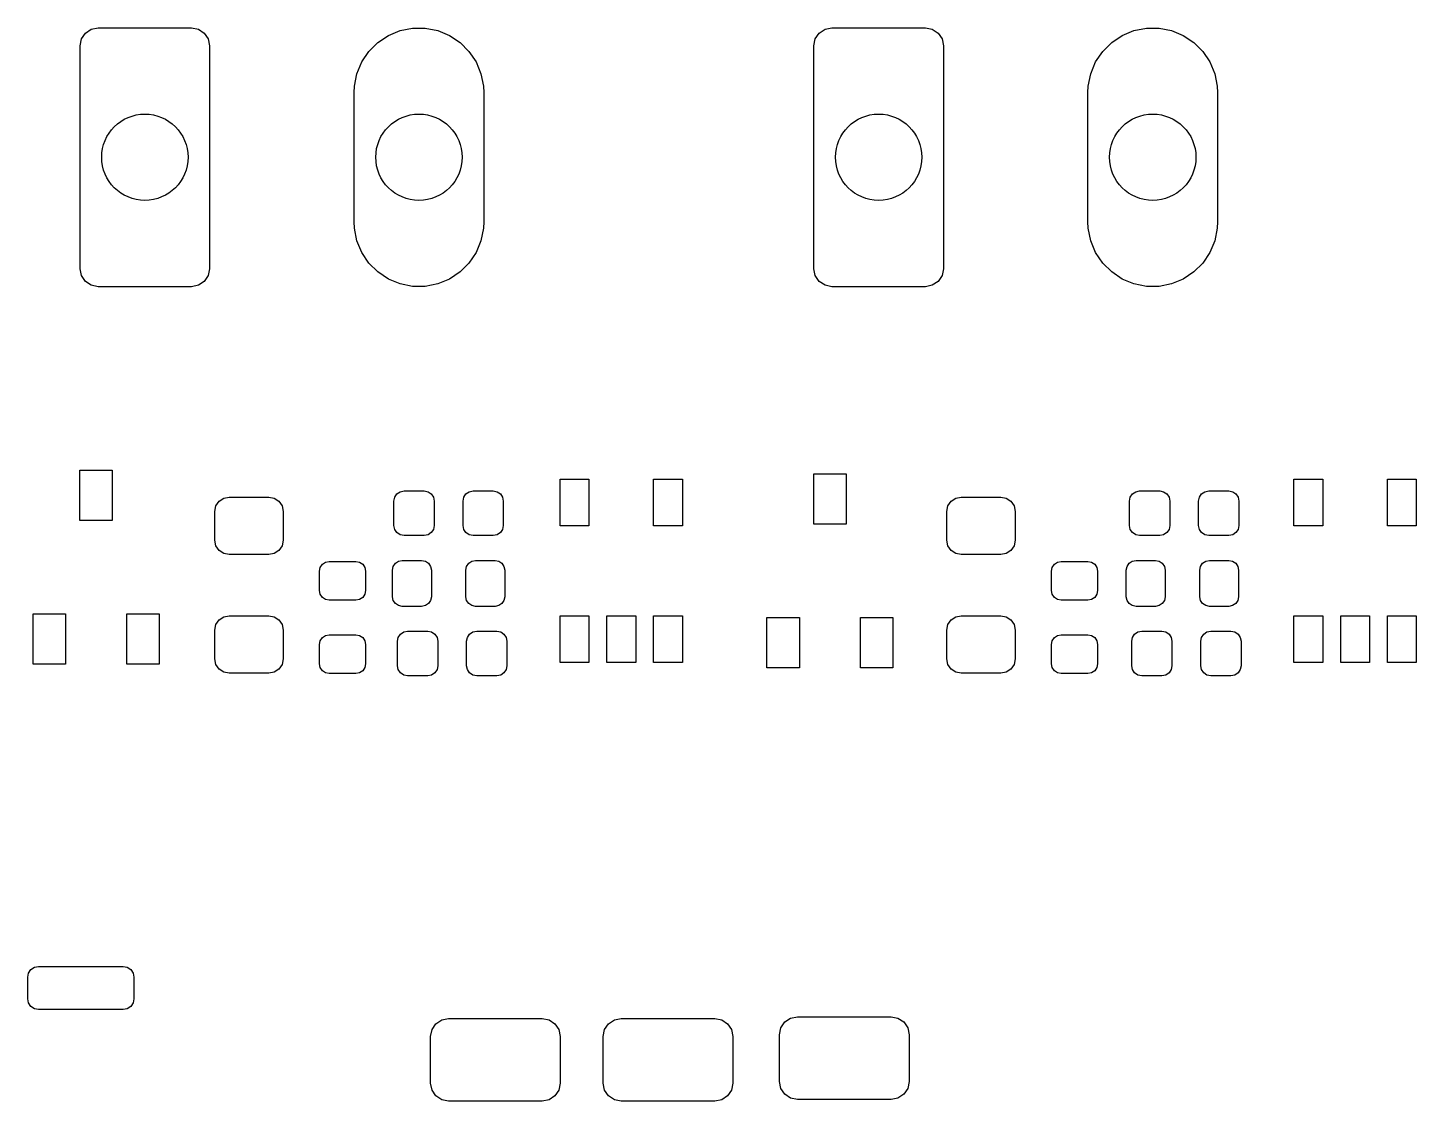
# Model space of a CAD drawing. Extents: x 89 to 178, y -115 to -57.
# Drawn here: x 111.05 to 130.35, y -100.82 to -85.9 of the extents above; entities that cross this region are included whole.
import ezdxf

# ---------------------------------------------------------------- set-up
doc = ezdxf.new("R2010")
doc.units = 0
doc.layers.add('BLACK', color=7, linetype='CONTINUOUS')

msp = doc.modelspace()

# ---------------------------------------------------------------- linework, layer by layer
at = {"layer": 'BLACK', "linetype": 'CONTINUOUS'}
for p, q in [((111.7775, -86.15), (111.79653, -86.054329)), ((111.79653, -86.054329), (111.850723, -85.973223)), ((111.850723, -85.973223), (111.931829, -85.91903)), ((111.931829, -85.91903), (112.0275, -85.9)), ((112.0275, -85.9), (113.3275, -85.9)), ((113.3275, -85.9), (113.423171, -85.91903)), ((113.423171, -85.91903), (113.504277, -85.973223)), ((113.504277, -85.973223), (113.55847, -86.054329)), ((113.55847, -86.054329), (113.5775, -86.15)), ((115.916546, -86.104291), (116.063243, -86.006271)), ((116.063243, -86.006271), (116.226244, -85.938754)), ((116.226244, -85.938754), (116.399285, -85.904334)), ((116.399285, -85.904334), (116.575715, -85.904334)), ((116.575715, -85.904334), (116.748756, -85.938754)), ((116.748756, -85.938754), (116.911757, -86.006271)), ((116.911757, -86.006271), (117.058454, -86.104291)), ((121.9775, -86.15), (121.99653, -86.054329)), ((121.99653, -86.054329), (122.050723, -85.973223)), ((122.050723, -85.973223), (122.131829, -85.91903)), ((122.131829, -85.91903), (122.2275, -85.9)), ((122.2275, -85.9), (123.5275, -85.9)), ((123.5275, -85.9), (123.623171, -85.91903)), ((123.623171, -85.91903), (123.704277, -85.973223)), ((123.704277, -85.973223), (123.75847, -86.054329)), ((123.75847, -86.054329), (123.7775, -86.15)), ((126.116546, -86.104291), (126.263243, -86.006271)), ((126.263243, -86.006271), (126.426244, -85.938754)), ((126.426244, -85.938754), (126.599285, -85.904334)), ((126.599285, -85.904334), (126.775715, -85.904334)), ((126.775715, -85.904334), (126.948756, -85.938754)), ((126.948756, -85.938754), (127.111757, -86.006271)), ((127.111757, -86.006271), (127.258454, -86.104291)), ((111.7775, -89.25), (111.7775, -86.15)), ((113.5775, -86.15), (113.5775, -89.25)), ((115.693771, -86.375743), (115.791791, -86.229046)), ((115.791791, -86.229046), (115.916546, -86.104291)), ((117.058454, -86.104291), (117.183209, -86.229046)), ((117.183209, -86.229046), (117.281229, -86.375743)), ((121.9775, -89.25), (121.9775, -86.15)), ((123.7775, -86.15), (123.7775, -89.25)), ((125.893771, -86.375743), (125.991791, -86.229046)), ((125.991791, -86.229046), (126.116546, -86.104291)), ((127.258454, -86.104291), (127.383209, -86.229046)), ((127.383209, -86.229046), (127.481229, -86.375743)), ((115.626254, -86.538744), (115.693771, -86.375743)), ((117.281229, -86.375743), (117.348746, -86.538744)), ((125.826254, -86.538744), (125.893771, -86.375743)), ((127.481229, -86.375743), (127.548746, -86.538744)), ((115.591834, -86.711785), (115.626254, -86.538744)), ((117.348746, -86.538744), (117.383166, -86.711785)), ((125.791834, -86.711785), (125.826254, -86.538744)), ((127.548746, -86.538744), (127.583166, -86.711785)), ((115.5875, -86.8), (115.591834, -86.711785)), ((115.5875, -88.6), (115.5875, -86.8)), ((117.383166, -86.711785), (117.3875, -86.8)), ((117.3875, -86.8), (117.3875, -88.6)), ((125.7875, -86.8), (125.791834, -86.711785)), ((125.7875, -88.6), (125.7875, -86.8)), ((127.583166, -86.711785), (127.5875, -86.8)), ((127.5875, -86.8), (127.5875, -88.6)), ((115.591834, -88.688215), (115.5875, -88.6)), ((115.626254, -88.861256), (115.591834, -88.688215)), ((117.383166, -88.688215), (117.348746, -88.861256)), ((117.3875, -88.6), (117.383166, -88.688215)), ((125.791834, -88.688215), (125.7875, -88.6)), ((125.826254, -88.861256), (125.791834, -88.688215)), ((127.583166, -88.688215), (127.548746, -88.861256)), ((127.5875, -88.6), (127.583166, -88.688215)), ((115.693771, -89.024257), (115.626254, -88.861256)), ((117.348746, -88.861256), (117.281229, -89.024257)), ((125.893771, -89.024257), (125.826254, -88.861256)), ((127.548746, -88.861256), (127.481229, -89.024257)), ((115.791791, -89.170954), (115.693771, -89.024257)), ((117.281229, -89.024257), (117.183209, -89.170954)), ((125.991791, -89.170954), (125.893771, -89.024257)), ((127.481229, -89.024257), (127.383209, -89.170954)), ((111.79653, -89.345671), (111.7775, -89.25)), ((111.850723, -89.426777), (111.79653, -89.345671)), ((113.55847, -89.345671), (113.504277, -89.426777)), ((113.5775, -89.25), (113.55847, -89.345671)), ((115.916546, -89.295709), (115.791791, -89.170954)), ((116.063243, -89.393729), (115.916546, -89.295709)), ((117.058454, -89.295709), (116.911757, -89.393729)), ((117.183209, -89.170954), (117.058454, -89.295709)), ((121.99653, -89.345671), (121.9775, -89.25)), ((122.050723, -89.426777), (121.99653, -89.345671)), ((123.75847, -89.345671), (123.704277, -89.426777)), ((123.7775, -89.25), (123.75847, -89.345671)), ((126.116546, -89.295709), (125.991791, -89.170954)), ((126.263243, -89.393729), (126.116546, -89.295709)), ((127.258454, -89.295709), (127.111757, -89.393729)), ((127.383209, -89.170954), (127.258454, -89.295709)), ((111.931829, -89.48097), (111.850723, -89.426777)), ((112.0275, -89.5), (111.931829, -89.48097)), ((113.3275, -89.5), (112.0275, -89.5)), ((113.423171, -89.48097), (113.3275, -89.5)), ((113.504277, -89.426777), (113.423171, -89.48097)), ((116.226244, -89.461246), (116.063243, -89.393729)), ((116.399285, -89.495666), (116.226244, -89.461246)), ((116.575715, -89.495666), (116.399285, -89.495666)), ((116.748756, -89.461246), (116.575715, -89.495666)), ((116.911757, -89.393729), (116.748756, -89.461246)), ((122.131829, -89.48097), (122.050723, -89.426777)), ((122.2275, -89.5), (122.131829, -89.48097)), ((123.5275, -89.5), (122.2275, -89.5)), ((123.623171, -89.48097), (123.5275, -89.5)), ((123.704277, -89.426777), (123.623171, -89.48097)), ((126.426244, -89.461246), (126.263243, -89.393729)), ((126.599285, -89.495666), (126.426244, -89.461246)), ((126.775715, -89.495666), (126.599285, -89.495666)), ((126.948756, -89.461246), (126.775715, -89.495666)), ((127.111757, -89.393729), (126.948756, -89.461246)), ((111.775, -92.75), (111.775, -92.05)), ((111.775, -92.05), (112.225, -92.05)), ((112.225, -92.05), (112.225, -92.75)), ((118.45, -92.825), (118.45, -92.175)), ((118.45, -92.175), (118.85, -92.175)), ((118.85, -92.175), (118.85, -92.825)), ((119.75, -92.825), (119.75, -92.175)), ((119.75, -92.175), (120.15, -92.175)), ((120.15, -92.175), (120.15, -92.825)), ((121.975, -92.8), (121.975, -92.1)), ((121.975, -92.1), (122.425, -92.1)), ((122.425, -92.1), (122.425, -92.8)), ((128.65, -92.825), (128.65, -92.175)), ((128.65, -92.175), (129.05, -92.175)), ((129.05, -92.175), (129.05, -92.825)), ((129.95, -92.825), (129.95, -92.175)), ((129.95, -92.175), (130.35, -92.175)), ((130.35, -92.175), (130.35, -92.825)), ((113.708579, -92.483579), (113.773463, -92.440224)), ((113.773463, -92.440224), (113.85, -92.425)), ((113.85, -92.425), (114.4, -92.425)), ((114.4, -92.425), (114.476537, -92.440224)), ((114.476537, -92.440224), (114.541421, -92.483579)), ((116.14, -92.48), (116.150657, -92.426424)), ((116.150657, -92.426424), (116.181005, -92.381005)), ((116.181005, -92.381005), (116.226424, -92.350657)), ((116.226424, -92.350657), (116.28, -92.34)), ((116.28, -92.34), (116.56, -92.34)), ((116.56, -92.34), (116.613576, -92.350657)), ((116.613576, -92.350657), (116.658995, -92.381005)), ((116.658995, -92.381005), (116.689343, -92.426424)), ((116.689343, -92.426424), (116.7, -92.48)), ((117.1, -92.48), (117.110657, -92.426424)), ((117.110657, -92.426424), (117.141005, -92.381005)), ((117.141005, -92.381005), (117.186424, -92.350657)), ((117.186424, -92.350657), (117.24, -92.34)), ((117.24, -92.34), (117.52, -92.34)), ((117.52, -92.34), (117.573576, -92.350657)), ((117.573576, -92.350657), (117.618995, -92.381005)), ((117.618995, -92.381005), (117.649343, -92.426424)), ((117.649343, -92.426424), (117.66, -92.48)), ((123.883579, -92.483579), (123.948463, -92.440224)), ((123.948463, -92.440224), (124.025, -92.425)), ((124.025, -92.425), (124.575, -92.425)), ((124.575, -92.425), (124.651537, -92.440224)), ((124.651537, -92.440224), (124.716421, -92.483579)), ((126.365, -92.48), (126.375657, -92.426424)), ((126.375657, -92.426424), (126.406005, -92.381005)), ((126.406005, -92.381005), (126.451424, -92.350657)), ((126.451424, -92.350657), (126.505, -92.34)), ((126.505, -92.34), (126.785, -92.34)), ((126.785, -92.34), (126.838576, -92.350657)), ((126.838576, -92.350657), (126.883995, -92.381005)), ((126.883995, -92.381005), (126.914343, -92.426424)), ((126.914343, -92.426424), (126.925, -92.48)), ((127.325, -92.48), (127.335657, -92.426424)), ((127.335657, -92.426424), (127.366005, -92.381005)), ((127.366005, -92.381005), (127.411424, -92.350657)), ((127.411424, -92.350657), (127.465, -92.34)), ((127.465, -92.34), (127.745, -92.34)), ((127.745, -92.34), (127.798576, -92.350657)), ((127.798576, -92.350657), (127.843995, -92.381005)), ((127.843995, -92.381005), (127.874343, -92.426424)), ((127.874343, -92.426424), (127.885, -92.48)), ((113.65, -92.625), (113.665224, -92.548463)), ((113.65, -93.025), (113.65, -92.625)), ((113.665224, -92.548463), (113.708579, -92.483579)), ((114.541421, -92.483579), (114.584776, -92.548463)), ((114.584776, -92.548463), (114.6, -92.625)), ((114.6, -92.625), (114.6, -93.025)), ((116.14, -92.82), (116.14, -92.48)), ((116.7, -92.48), (116.7, -92.82)), ((117.1, -92.82), (117.1, -92.48)), ((117.66, -92.48), (117.66, -92.82)), ((123.825, -92.625), (123.840224, -92.548463)), ((123.825, -93.025), (123.825, -92.625)), ((123.840224, -92.548463), (123.883579, -92.483579)), ((124.716421, -92.483579), (124.759776, -92.548463)), ((124.759776, -92.548463), (124.775, -92.625)), ((124.775, -92.625), (124.775, -93.025)), ((126.365, -92.82), (126.365, -92.48)), ((126.925, -92.48), (126.925, -92.82)), ((127.325, -92.82), (127.325, -92.48)), ((127.885, -92.48), (127.885, -92.82)), ((112.225, -92.75), (111.775, -92.75)), ((116.150657, -92.873576), (116.14, -92.82)), ((116.7, -92.82), (116.689343, -92.873576)), ((117.110657, -92.873576), (117.1, -92.82)), ((117.66, -92.82), (117.649343, -92.873576)), ((118.85, -92.825), (118.45, -92.825)), ((120.15, -92.825), (119.75, -92.825)), ((122.425, -92.8), (121.975, -92.8)), ((126.375657, -92.873576), (126.365, -92.82)), ((126.925, -92.82), (126.914343, -92.873576)), ((127.335657, -92.873576), (127.325, -92.82)), ((127.885, -92.82), (127.874343, -92.873576)), ((129.05, -92.825), (128.65, -92.825)), ((130.35, -92.825), (129.95, -92.825)), ((113.665224, -93.101537), (113.65, -93.025)), ((114.6, -93.025), (114.584776, -93.101537)), ((116.181005, -92.918995), (116.150657, -92.873576)), ((116.226424, -92.949343), (116.181005, -92.918995)), ((116.28, -92.96), (116.226424, -92.949343)), ((116.56, -92.96), (116.28, -92.96)), ((116.613576, -92.949343), (116.56, -92.96)), ((116.658995, -92.918995), (116.613576, -92.949343)), ((116.689343, -92.873576), (116.658995, -92.918995)), ((117.141005, -92.918995), (117.110657, -92.873576)), ((117.186424, -92.949343), (117.141005, -92.918995)), ((117.24, -92.96), (117.186424, -92.949343)), ((117.52, -92.96), (117.24, -92.96)), ((117.573576, -92.949343), (117.52, -92.96)), ((117.618995, -92.918995), (117.573576, -92.949343)), ((117.649343, -92.873576), (117.618995, -92.918995)), ((123.840224, -93.101537), (123.825, -93.025)), ((124.775, -93.025), (124.759776, -93.101537)), ((126.406005, -92.918995), (126.375657, -92.873576)), ((126.451424, -92.949343), (126.406005, -92.918995)), ((126.505, -92.96), (126.451424, -92.949343)), ((126.785, -92.96), (126.505, -92.96)), ((126.838576, -92.949343), (126.785, -92.96)), ((126.883995, -92.918995), (126.838576, -92.949343)), ((126.914343, -92.873576), (126.883995, -92.918995)), ((127.366005, -92.918995), (127.335657, -92.873576)), ((127.411424, -92.949343), (127.366005, -92.918995)), ((127.465, -92.96), (127.411424, -92.949343)), ((127.745, -92.96), (127.465, -92.96)), ((127.798576, -92.949343), (127.745, -92.96)), ((127.843995, -92.918995), (127.798576, -92.949343)), ((127.874343, -92.873576), (127.843995, -92.918995)), ((113.708579, -93.166421), (113.665224, -93.101537)), ((113.773463, -93.209776), (113.708579, -93.166421)), ((113.85, -93.225), (113.773463, -93.209776)), ((114.476537, -93.209776), (114.4, -93.225)), ((114.541421, -93.166421), (114.476537, -93.209776)), ((114.584776, -93.101537), (114.541421, -93.166421)), ((123.883579, -93.166421), (123.840224, -93.101537)), ((123.948463, -93.209776), (123.883579, -93.166421)), ((124.025, -93.225), (123.948463, -93.209776)), ((124.651537, -93.209776), (124.575, -93.225)), ((124.716421, -93.166421), (124.651537, -93.209776)), ((124.759776, -93.101537), (124.716421, -93.166421)), ((114.4, -93.225), (113.85, -93.225)), ((115.105, -93.455), (115.115276, -93.403338)), ((115.115276, -93.403338), (115.144541, -93.359541)), ((115.144541, -93.359541), (115.188338, -93.330276)), ((115.188338, -93.330276), (115.24, -93.32)), ((115.24, -93.32), (115.61, -93.32)), ((115.61, -93.32), (115.661662, -93.330276)), ((115.661662, -93.330276), (115.705459, -93.359541)), ((115.705459, -93.359541), (115.734724, -93.403338)), ((115.734724, -93.403338), (115.745, -93.455)), ((116.12, -93.44), (116.130276, -93.388338)), ((116.130276, -93.388338), (116.159541, -93.344541)), ((116.159541, -93.344541), (116.203338, -93.315276)), ((116.203338, -93.315276), (116.255, -93.305)), ((116.255, -93.305), (116.525, -93.305)), ((116.525, -93.305), (116.576662, -93.315276)), ((116.576662, -93.315276), (116.620459, -93.344541)), ((116.620459, -93.344541), (116.649724, -93.388338)), ((116.649724, -93.388338), (116.66, -93.44)), ((117.14, -93.44), (117.150276, -93.388338)), ((117.150276, -93.388338), (117.179541, -93.344541)), ((117.179541, -93.344541), (117.223338, -93.315276)), ((117.223338, -93.315276), (117.275, -93.305)), ((117.275, -93.305), (117.545, -93.305)), ((117.545, -93.305), (117.596662, -93.315276)), ((117.596662, -93.315276), (117.640459, -93.344541)), ((117.640459, -93.344541), (117.669724, -93.388338)), ((117.669724, -93.388338), (117.68, -93.44)), ((124.575, -93.225), (124.025, -93.225)), ((125.28, -93.455), (125.290276, -93.403338)), ((125.290276, -93.403338), (125.319541, -93.359541)), ((125.319541, -93.359541), (125.363338, -93.330276)), ((125.363338, -93.330276), (125.415, -93.32)), ((125.415, -93.32), (125.785, -93.32)), ((125.785, -93.32), (125.836662, -93.330276)), ((125.836662, -93.330276), (125.880459, -93.359541)), ((125.880459, -93.359541), (125.909724, -93.403338)), ((125.909724, -93.403338), (125.92, -93.455)), ((126.32, -93.44), (126.330276, -93.388338)), ((126.330276, -93.388338), (126.359541, -93.344541)), ((126.359541, -93.344541), (126.403338, -93.315276)), ((126.403338, -93.315276), (126.455, -93.305)), ((126.455, -93.305), (126.725, -93.305)), ((126.725, -93.305), (126.776662, -93.315276)), ((126.776662, -93.315276), (126.820459, -93.344541)), ((126.820459, -93.344541), (126.849724, -93.388338)), ((126.849724, -93.388338), (126.86, -93.44)), ((127.34, -93.44), (127.350276, -93.388338)), ((127.350276, -93.388338), (127.379541, -93.344541)), ((127.379541, -93.344541), (127.423338, -93.315276)), ((127.423338, -93.315276), (127.475, -93.305)), ((127.475, -93.305), (127.745, -93.305)), ((127.745, -93.305), (127.796662, -93.315276)), ((127.796662, -93.315276), (127.840459, -93.344541)), ((127.840459, -93.344541), (127.869724, -93.388338)), ((127.869724, -93.388338), (127.88, -93.44)), ((115.105, -93.725), (115.105, -93.455)), ((115.745, -93.455), (115.745, -93.725)), ((116.12, -93.81), (116.12, -93.44)), ((116.66, -93.44), (116.66, -93.81)), ((117.14, -93.81), (117.14, -93.44)), ((117.68, -93.44), (117.68, -93.81)), ((125.28, -93.725), (125.28, -93.455)), ((125.92, -93.455), (125.92, -93.725)), ((126.32, -93.81), (126.32, -93.44)), ((126.86, -93.44), (126.86, -93.81)), ((127.34, -93.81), (127.34, -93.44)), ((127.88, -93.44), (127.88, -93.81)), ((115.115276, -93.776662), (115.105, -93.725)), ((115.144541, -93.820459), (115.115276, -93.776662)), ((115.734724, -93.776662), (115.705459, -93.820459)), ((115.745, -93.725), (115.734724, -93.776662)), ((125.290276, -93.776662), (125.28, -93.725)), ((125.319541, -93.820459), (125.290276, -93.776662)), ((125.909724, -93.776662), (125.880459, -93.820459)), ((125.92, -93.725), (125.909724, -93.776662)), ((115.188338, -93.849724), (115.144541, -93.820459)), ((115.24, -93.86), (115.188338, -93.849724)), ((115.61, -93.86), (115.24, -93.86)), ((115.661662, -93.849724), (115.61, -93.86)), ((115.705459, -93.820459), (115.661662, -93.849724)), ((116.130276, -93.861662), (116.12, -93.81)), ((116.159541, -93.905459), (116.130276, -93.861662)), ((116.203338, -93.934724), (116.159541, -93.905459)), ((116.255, -93.945), (116.203338, -93.934724)), ((116.525, -93.945), (116.255, -93.945)), ((116.576662, -93.934724), (116.525, -93.945)), ((116.620459, -93.905459), (116.576662, -93.934724)), ((116.649724, -93.861662), (116.620459, -93.905459)), ((116.66, -93.81), (116.649724, -93.861662)), ((117.150276, -93.861662), (117.14, -93.81)), ((117.179541, -93.905459), (117.150276, -93.861662)), ((117.223338, -93.934724), (117.179541, -93.905459)), ((117.275, -93.945), (117.223338, -93.934724)), ((117.545, -93.945), (117.275, -93.945)), ((117.596662, -93.934724), (117.545, -93.945)), ((117.640459, -93.905459), (117.596662, -93.934724)), ((117.669724, -93.861662), (117.640459, -93.905459)), ((117.68, -93.81), (117.669724, -93.861662)), ((125.363338, -93.849724), (125.319541, -93.820459)), ((125.415, -93.86), (125.363338, -93.849724)), ((125.785, -93.86), (125.415, -93.86)), ((125.836662, -93.849724), (125.785, -93.86)), ((125.880459, -93.820459), (125.836662, -93.849724)), ((126.330276, -93.861662), (126.32, -93.81)), ((126.359541, -93.905459), (126.330276, -93.861662)), ((126.403338, -93.934724), (126.359541, -93.905459)), ((126.455, -93.945), (126.403338, -93.934724)), ((126.725, -93.945), (126.455, -93.945)), ((126.776662, -93.934724), (126.725, -93.945)), ((126.820459, -93.905459), (126.776662, -93.934724)), ((126.849724, -93.861662), (126.820459, -93.905459)), ((126.86, -93.81), (126.849724, -93.861662)), ((127.350276, -93.861662), (127.34, -93.81)), ((127.379541, -93.905459), (127.350276, -93.861662)), ((127.423338, -93.934724), (127.379541, -93.905459)), ((127.475, -93.945), (127.423338, -93.934724)), ((127.745, -93.945), (127.475, -93.945)), ((127.796662, -93.934724), (127.745, -93.945)), ((127.840459, -93.905459), (127.796662, -93.934724)), ((127.869724, -93.861662), (127.840459, -93.905459)), ((127.88, -93.81), (127.869724, -93.861662)), ((111.125, -94.75), (111.125, -94.05)), ((111.125, -94.05), (111.575, -94.05)), ((111.575, -94.05), (111.575, -94.75)), ((112.425, -94.75), (112.425, -94.05)), ((112.425, -94.05), (112.875, -94.05)), ((112.875, -94.05), (112.875, -94.75)), ((113.665224, -94.198463), (113.708579, -94.133579)), ((113.708579, -94.133579), (113.773463, -94.090224)), ((113.773463, -94.090224), (113.85, -94.075)), ((113.85, -94.075), (114.4, -94.075)), ((114.4, -94.075), (114.476537, -94.090224)), ((114.476537, -94.090224), (114.541421, -94.133579)), ((114.541421, -94.133579), (114.584776, -94.198463)), ((118.45, -94.725), (118.45, -94.075)), ((118.45, -94.075), (118.85, -94.075)), ((118.85, -94.075), (118.85, -94.725)), ((119.1, -94.725), (119.1, -94.075)), ((119.1, -94.075), (119.5, -94.075)), ((119.5, -94.075), (119.5, -94.725)), ((119.75, -94.725), (119.75, -94.075)), ((119.75, -94.075), (120.15, -94.075)), ((120.15, -94.075), (120.15, -94.725)), ((121.325, -94.8), (121.325, -94.1)), ((121.325, -94.1), (121.775, -94.1)), ((121.775, -94.1), (121.775, -94.8)), ((122.625, -94.8), (122.625, -94.1)), ((122.625, -94.1), (123.075, -94.1)), ((123.075, -94.1), (123.075, -94.8)), ((123.840224, -94.198463), (123.883579, -94.133579)), ((123.883579, -94.133579), (123.948463, -94.090224)), ((123.948463, -94.090224), (124.025, -94.075)), ((124.025, -94.075), (124.575, -94.075)), ((124.575, -94.075), (124.651537, -94.090224)), ((124.651537, -94.090224), (124.716421, -94.133579)), ((124.716421, -94.133579), (124.759776, -94.198463)), ((128.65, -94.725), (128.65, -94.075)), ((128.65, -94.075), (129.05, -94.075)), ((129.05, -94.075), (129.05, -94.725)), ((129.3, -94.725), (129.3, -94.075)), ((129.3, -94.075), (129.7, -94.075)), ((129.7, -94.075), (129.7, -94.725)), ((129.95, -94.725), (129.95, -94.075)), ((129.95, -94.075), (130.35, -94.075)), ((130.35, -94.075), (130.35, -94.725)), ((113.65, -94.275), (113.665224, -94.198463)), ((113.65, -94.675), (113.65, -94.275)), ((114.584776, -94.198463), (114.6, -94.275)), ((114.6, -94.275), (114.6, -94.675)), ((115.144541, -94.379541), (115.188338, -94.350276)), ((115.188338, -94.350276), (115.24, -94.34)), ((115.24, -94.34), (115.61, -94.34)), ((115.61, -94.34), (115.661662, -94.350276)), ((115.661662, -94.350276), (115.705459, -94.379541)), ((116.19, -94.43), (116.200657, -94.376424)), ((116.200657, -94.376424), (116.231005, -94.331005)), ((116.231005, -94.331005), (116.276424, -94.300657)), ((116.276424, -94.300657), (116.33, -94.29)), ((116.33, -94.29), (116.61, -94.29)), ((116.61, -94.29), (116.663576, -94.300657)), ((116.663576, -94.300657), (116.708995, -94.331005)), ((116.708995, -94.331005), (116.739343, -94.376424)), ((116.739343, -94.376424), (116.75, -94.43)), ((117.15, -94.43), (117.160657, -94.376424)), ((117.160657, -94.376424), (117.191005, -94.331005)), ((117.191005, -94.331005), (117.236424, -94.300657)), ((117.236424, -94.300657), (117.29, -94.29)), ((117.29, -94.29), (117.57, -94.29)), ((117.57, -94.29), (117.623576, -94.300657)), ((117.623576, -94.300657), (117.668995, -94.331005)), ((117.668995, -94.331005), (117.699343, -94.376424)), ((117.699343, -94.376424), (117.71, -94.43)), ((123.825, -94.275), (123.840224, -94.198463)), ((123.825, -94.675), (123.825, -94.275)), ((124.759776, -94.198463), (124.775, -94.275)), ((124.775, -94.275), (124.775, -94.675)), ((125.319541, -94.379541), (125.363338, -94.350276)), ((125.363338, -94.350276), (125.415, -94.34)), ((125.415, -94.34), (125.785, -94.34)), ((125.785, -94.34), (125.836662, -94.350276)), ((125.836662, -94.350276), (125.880459, -94.379541)), ((126.395, -94.43), (126.405657, -94.376424)), ((126.405657, -94.376424), (126.436005, -94.331005)), ((126.436005, -94.331005), (126.481424, -94.300657)), ((126.481424, -94.300657), (126.535, -94.29)), ((126.535, -94.29), (126.815, -94.29)), ((126.815, -94.29), (126.868576, -94.300657)), ((126.868576, -94.300657), (126.913995, -94.331005)), ((126.913995, -94.331005), (126.944343, -94.376424)), ((126.944343, -94.376424), (126.955, -94.43)), ((127.355, -94.43), (127.365657, -94.376424)), ((127.365657, -94.376424), (127.396005, -94.331005)), ((127.396005, -94.331005), (127.441424, -94.300657)), ((127.441424, -94.300657), (127.495, -94.29)), ((127.495, -94.29), (127.775, -94.29)), ((127.775, -94.29), (127.828576, -94.300657)), ((127.828576, -94.300657), (127.873995, -94.331005)), ((127.873995, -94.331005), (127.904343, -94.376424)), ((127.904343, -94.376424), (127.915, -94.43)), ((115.105, -94.475), (115.115276, -94.423338)), ((115.105, -94.745), (115.105, -94.475)), ((115.115276, -94.423338), (115.144541, -94.379541)), ((115.705459, -94.379541), (115.734724, -94.423338)), ((115.734724, -94.423338), (115.745, -94.475)), ((115.745, -94.475), (115.745, -94.745)), ((116.19, -94.77), (116.19, -94.43)), ((116.75, -94.43), (116.75, -94.77)), ((117.15, -94.77), (117.15, -94.43)), ((117.71, -94.43), (117.71, -94.77)), ((125.28, -94.475), (125.290276, -94.423338)), ((125.28, -94.745), (125.28, -94.475)), ((125.290276, -94.423338), (125.319541, -94.379541)), ((125.880459, -94.379541), (125.909724, -94.423338)), ((125.909724, -94.423338), (125.92, -94.475)), ((125.92, -94.475), (125.92, -94.745)), ((126.395, -94.77), (126.395, -94.43)), ((126.955, -94.43), (126.955, -94.77)), ((127.355, -94.77), (127.355, -94.43)), ((127.915, -94.43), (127.915, -94.77)), ((111.575, -94.75), (111.125, -94.75)), ((112.875, -94.75), (112.425, -94.75)), ((113.665224, -94.751537), (113.65, -94.675)), ((113.708579, -94.816421), (113.665224, -94.751537)), ((114.584776, -94.751537), (114.541421, -94.816421)), ((114.6, -94.675), (114.584776, -94.751537)), ((115.115276, -94.796662), (115.105, -94.745)), ((115.745, -94.745), (115.734724, -94.796662)), ((118.85, -94.725), (118.45, -94.725)), ((119.5, -94.725), (119.1, -94.725)), ((120.15, -94.725), (119.75, -94.725)), ((123.840224, -94.751537), (123.825, -94.675)), ((123.883579, -94.816421), (123.840224, -94.751537)), ((124.759776, -94.751537), (124.716421, -94.816421)), ((124.775, -94.675), (124.759776, -94.751537)), ((125.290276, -94.796662), (125.28, -94.745)), ((125.92, -94.745), (125.909724, -94.796662)), ((129.05, -94.725), (128.65, -94.725)), ((129.7, -94.725), (129.3, -94.725)), ((130.35, -94.725), (129.95, -94.725)), ((113.773463, -94.859776), (113.708579, -94.816421)), ((113.85, -94.875), (113.773463, -94.859776)), ((114.4, -94.875), (113.85, -94.875)), ((114.476537, -94.859776), (114.4, -94.875)), ((114.541421, -94.816421), (114.476537, -94.859776)), ((115.144541, -94.840459), (115.115276, -94.796662)), ((115.188338, -94.869724), (115.144541, -94.840459)), ((115.24, -94.88), (115.188338, -94.869724)), ((115.61, -94.88), (115.24, -94.88)), ((115.661662, -94.869724), (115.61, -94.88)), ((115.705459, -94.840459), (115.661662, -94.869724)), ((115.734724, -94.796662), (115.705459, -94.840459)), ((116.200657, -94.823576), (116.19, -94.77)), ((116.231005, -94.868995), (116.200657, -94.823576)), ((116.276424, -94.899343), (116.231005, -94.868995)), ((116.33, -94.91), (116.276424, -94.899343)), ((116.61, -94.91), (116.33, -94.91)), ((116.663576, -94.899343), (116.61, -94.91)), ((116.708995, -94.868995), (116.663576, -94.899343)), ((116.739343, -94.823576), (116.708995, -94.868995)), ((116.75, -94.77), (116.739343, -94.823576)), ((117.160657, -94.823576), (117.15, -94.77)), ((117.191005, -94.868995), (117.160657, -94.823576)), ((117.236424, -94.899343), (117.191005, -94.868995)), ((117.29, -94.91), (117.236424, -94.899343)), ((117.57, -94.91), (117.29, -94.91)), ((117.623576, -94.899343), (117.57, -94.91)), ((117.668995, -94.868995), (117.623576, -94.899343)), ((117.699343, -94.823576), (117.668995, -94.868995)), ((117.71, -94.77), (117.699343, -94.823576)), ((121.775, -94.8), (121.325, -94.8)), ((123.075, -94.8), (122.625, -94.8)), ((123.948463, -94.859776), (123.883579, -94.816421)), ((124.025, -94.875), (123.948463, -94.859776)), ((124.575, -94.875), (124.025, -94.875)), ((124.651537, -94.859776), (124.575, -94.875)), ((124.716421, -94.816421), (124.651537, -94.859776)), ((125.319541, -94.840459), (125.290276, -94.796662)), ((125.363338, -94.869724), (125.319541, -94.840459)), ((125.415, -94.88), (125.363338, -94.869724)), ((125.785, -94.88), (125.415, -94.88)), ((125.836662, -94.869724), (125.785, -94.88)), ((125.880459, -94.840459), (125.836662, -94.869724)), ((125.909724, -94.796662), (125.880459, -94.840459)), ((126.405657, -94.823576), (126.395, -94.77)), ((126.436005, -94.868995), (126.405657, -94.823576)), ((126.481424, -94.899343), (126.436005, -94.868995)), ((126.535, -94.91), (126.481424, -94.899343)), ((126.815, -94.91), (126.535, -94.91)), ((126.868576, -94.899343), (126.815, -94.91)), ((126.913995, -94.868995), (126.868576, -94.899343)), ((126.944343, -94.823576), (126.913995, -94.868995)), ((126.955, -94.77), (126.944343, -94.823576)), ((127.365657, -94.823576), (127.355, -94.77)), ((127.396005, -94.868995), (127.365657, -94.823576)), ((127.441424, -94.899343), (127.396005, -94.868995)), ((127.495, -94.91), (127.441424, -94.899343)), ((127.775, -94.91), (127.495, -94.91)), ((127.828576, -94.899343), (127.775, -94.91)), ((127.873995, -94.868995), (127.828576, -94.899343)), ((127.904343, -94.823576), (127.873995, -94.868995)), ((127.915, -94.77), (127.904343, -94.823576)), ((111.061418, -99.042597), (111.093934, -98.993934)), ((111.093934, -98.993934), (111.142597, -98.961418)), ((111.142597, -98.961418), (111.2, -98.95)), ((111.2, -98.95), (112.375, -98.95)), ((112.375, -98.95), (112.432403, -98.961418)), ((112.432403, -98.961418), (112.481066, -98.993934)), ((112.481066, -98.993934), (112.513582, -99.042597)), ((111.05, -99.1), (111.061418, -99.042597)), ((111.05, -99.4), (111.05, -99.1)), ((112.513582, -99.042597), (112.525, -99.1)), ((112.525, -99.1), (112.525, -99.4)), ((111.061418, -99.457403), (111.05, -99.4)), ((111.093934, -99.506066), (111.061418, -99.457403)), ((111.142597, -99.538582), (111.093934, -99.506066)), ((111.2, -99.55), (111.142597, -99.538582)), ((112.375, -99.55), (111.2, -99.55)), ((112.432403, -99.538582), (112.375, -99.55)), ((112.481066, -99.506066), (112.432403, -99.538582)), ((112.513582, -99.457403), (112.481066, -99.506066)), ((112.525, -99.4), (112.513582, -99.457403)), ((116.66903, -99.829329), (116.723223, -99.748223)), ((116.723223, -99.748223), (116.804329, -99.69403)), ((116.804329, -99.69403), (116.9, -99.675)), ((116.9, -99.675), (118.2, -99.675)), ((118.2, -99.675), (118.295671, -99.69403)), ((118.295671, -99.69403), (118.376777, -99.748223)), ((118.376777, -99.748223), (118.43097, -99.829329)), ((119.06903, -99.829329), (119.123223, -99.748223)), ((119.123223, -99.748223), (119.204329, -99.69403)), ((119.204329, -99.69403), (119.3, -99.675)), ((119.3, -99.675), (120.6, -99.675)), ((120.6, -99.675), (120.695671, -99.69403)), ((120.695671, -99.69403), (120.776777, -99.748223)), ((120.776777, -99.748223), (120.83097, -99.829329)), ((121.51903, -99.804329), (121.573223, -99.723223)), ((121.573223, -99.723223), (121.654329, -99.66903)), ((121.654329, -99.66903), (121.75, -99.65)), ((121.75, -99.65), (123.05, -99.65)), ((123.05, -99.65), (123.145671, -99.66903)), ((123.145671, -99.66903), (123.226777, -99.723223)), ((123.226777, -99.723223), (123.28097, -99.804329)), ((116.65, -99.925), (116.66903, -99.829329)), ((116.65, -100.575), (116.65, -99.925)), ((118.43097, -99.829329), (118.45, -99.925)), ((118.45, -99.925), (118.45, -100.575)), ((119.05, -99.925), (119.06903, -99.829329)), ((119.05, -100.575), (119.05, -99.925)), ((120.83097, -99.829329), (120.85, -99.925)), ((120.85, -99.925), (120.85, -100.575)), ((121.5, -99.9), (121.51903, -99.804329)), ((121.5, -100.55), (121.5, -99.9)), ((123.28097, -99.804329), (123.3, -99.9)), ((123.3, -99.9), (123.3, -100.55)), ((121.51903, -100.645671), (121.5, -100.55)), ((123.3, -100.55), (123.28097, -100.645671)), ((116.66903, -100.670671), (116.65, -100.575)), ((116.723223, -100.751777), (116.66903, -100.670671)), ((118.43097, -100.670671), (118.376777, -100.751777)), ((118.45, -100.575), (118.43097, -100.670671)), ((119.06903, -100.670671), (119.05, -100.575)), ((119.123223, -100.751777), (119.06903, -100.670671)), ((120.83097, -100.670671), (120.776777, -100.751777)), ((120.85, -100.575), (120.83097, -100.670671)), ((121.573223, -100.726777), (121.51903, -100.645671)), ((121.654329, -100.78097), (121.573223, -100.726777)), ((123.226777, -100.726777), (123.145671, -100.78097)), ((123.28097, -100.645671), (123.226777, -100.726777)), ((116.804329, -100.80597), (116.723223, -100.751777)), ((116.9, -100.825), (116.804329, -100.80597)), ((118.2, -100.825), (116.9, -100.825)), ((118.295671, -100.80597), (118.2, -100.825)), ((118.376777, -100.751777), (118.295671, -100.80597)), ((119.204329, -100.80597), (119.123223, -100.751777)), ((119.3, -100.825), (119.204329, -100.80597)), ((120.6, -100.825), (119.3, -100.825)), ((120.695671, -100.80597), (120.6, -100.825)), ((120.776777, -100.751777), (120.695671, -100.80597)), ((121.75, -100.8), (121.654329, -100.78097)), ((123.05, -100.8), (121.75, -100.8)), ((123.145671, -100.78097), (123.05, -100.8))]:
    msp.add_line(p, q, dxfattribs=at)
at = {"layer": 'BLACK'}
for centre in [(112.6775, -87.7), (112.6775, -87.7), (116.4875, -87.7), (116.4875, -87.7), (122.8775, -87.7), (122.8775, -87.7), (126.6875, -87.7), (126.6875, -87.7)]:
    msp.add_circle(centre, 0.6, dxfattribs=at)
at = {"layer": 'WHITE'}
for centre in [(112.6775, -87.7), (116.4875, -87.7), (122.8775, -87.7), (126.6875, -87.7)]:
    msp.add_circle(centre, 0.6, dxfattribs=at)

doc.saveas('drawing.dxf')
